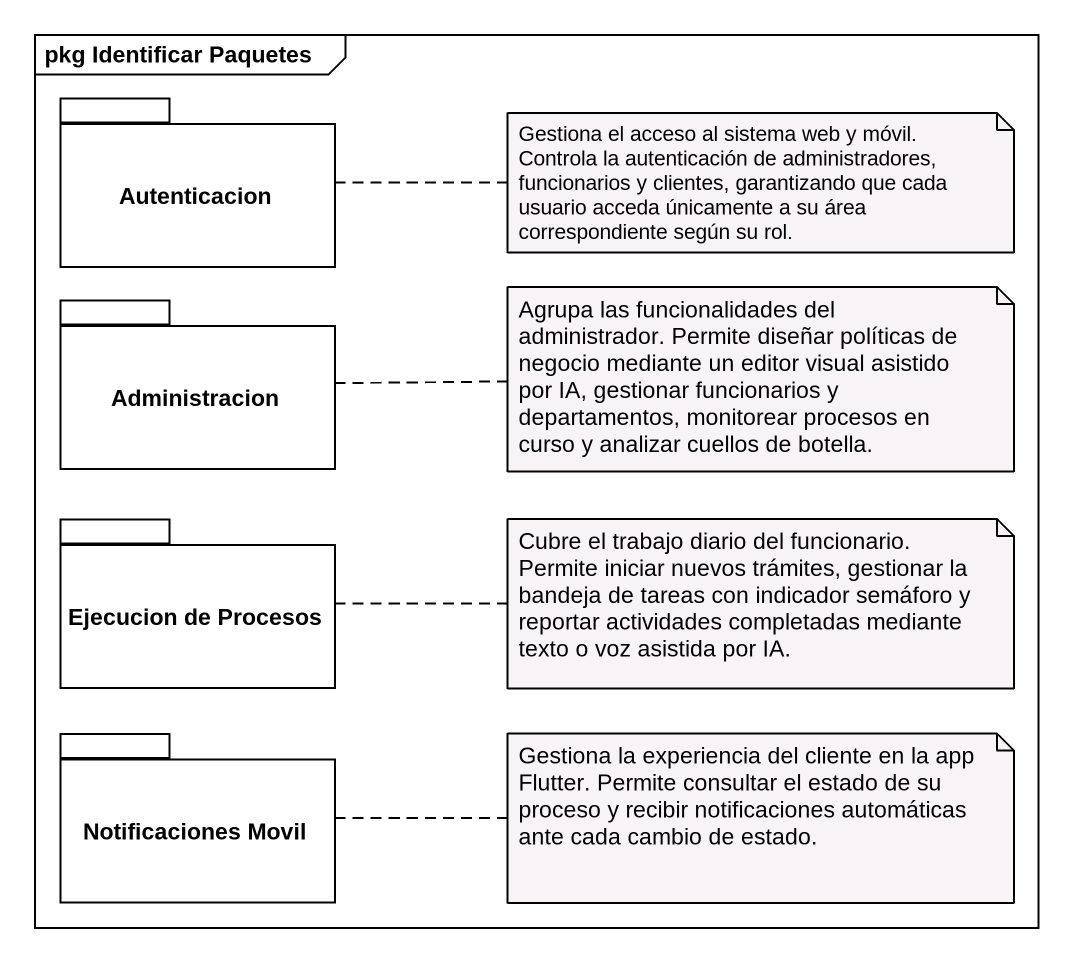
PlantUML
@startuml
mainframe pkg Identificar Paquetes
package Autenticacion {
}
package Administracion {
}
package "Ejecucion de Procesos" as Ejecucion_de_Procesos {
}
package "Notificaciones Movil" as Notificaciones_Movil {
}
note right of Autenticacion : Gestiona el acceso al sistema web y móvil. Controla la autenticación de administradores, funcionarios y clientes, garantizando que cada usuario acceda únicamente a su área correspondiente según su rol.
note right of Administracion : Agrupa las funcionalidades del administrador. Permite diseñar políticas de negocio mediante un editor visual asistido por IA, gestionar funcionarios y departamentos, monitorear procesos en curso y analizar cuellos de botella.
note right of Ejecucion_de_Procesos : Cubre el trabajo diario del funcionario. Permite iniciar nuevos trámites, gestionar la bandeja de tareas con indicador semáforo y reportar actividades completadas mediante texto o voz asistida por IA.
note right of Notificaciones_Movil : Gestiona la experiencia del cliente en la app Flutter. Permite consultar el estado de su proceso y recibir notificaciones automáticas ante cada cambio de estado.
@enduml
